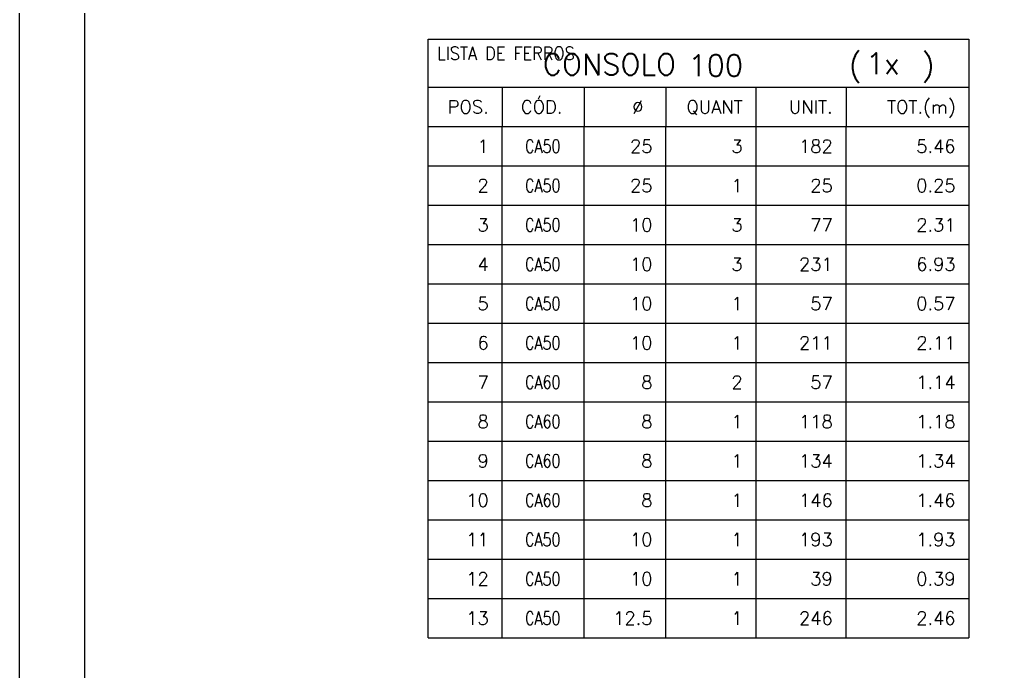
# Model space of a CAD drawing. Header units: centimetres. Extents: x 1658 to 27871, y 8240 to 11444.
# Drawn here: x 25644 to 26757, y 9322 to 10069 of the extents above; entities that cross this region are included whole.
import ezdxf
from ezdxf.enums import TextEntityAlignment as Align

# ---------------------------------------------------------------- set-up
doc = ezdxf.new("R2010")
doc.units = ezdxf.units.CM
doc.header["$LTSCALE"] = 50
doc.header["$MEASUREMENT"] = 0
for name, color, linetype in [('FORMATO-PRECON', 2, 'Continuous'), ('HACHURAS-PRECON', 1, 'Continuous'), ('LINHA-02-PRECON', 2, 'Continuous'), ('ListaF', 3, 'Continuous')]:
    doc.layers.add(name, color=color, linetype=linetype)
doc.styles.get("Standard").update_dxf_attribs({"font": 'romans.shx'})

# ---------------------------------------------------------------- blocks, each defined once
blk = doc.blocks.new('A$C2E607E54')
at = {"layer": 'FORMATO-PRECON'}
blk.add_lwpolyline([(0, 4200), (2970, 4200), (2970, 0), (0, 0)], close=True, dxfattribs=at)
at = {"layer": 'FORMATO-PRECON', "color": 6}
blk.add_lwpolyline([(100, 3950), (2870, 3950), (2870, 100), (100, 100)], close=True, dxfattribs=at)
blk = doc.blocks.new('LISTA DE FERROS CONSOLO')
at = {"color": 2}
for p, q in [((0, 0), (0, 100)), ((0, 100), (618.8, 100)), ((618.8, 100), (618.8, 0)), ((0, 45), (618.8, 45)), ((84.7, 45), (84.7, 0)), ((178.5, 45), (178.5, 0)), ((272.2, 45), (272.2, 0)), ((375, 45), (375, 0)), ((478.5, 45), (478.5, 0)), ((0, 0), (618.8, 0))]:
    blk.add_line(p, q, dxfattribs=at)
at = {"color": 4}
blk.add_text(' CONSOLO', height=24.38, dxfattribs=at).set_placement((199.2, 71.2), align=Align.MIDDLE_CENTER)
for s, p in [('(', (481.6, 58.2)), (')', (565, 58.2))]:
    blk.add_text(s, height=24.4, dxfattribs=at).set_placement(p)
at = {"color": 2}
for s, p in [('CÓD.', (153.8, 22.5)), ('POS.', (69.4, 22.5)), ('Ø ', (256.9, 22.5)), ('QUANT', (360, 22.5)), ('UNIT.', (463.1, 22.5)), ('TOT.(m)', (603.8, 22.5))]:
    blk.add_text(s, height=15, dxfattribs=at).set_placement(p, align=Align.MIDDLE_RIGHT)
at = {"color": 4, "insert": (89.1, 91.3), "char_height": 15, "width": 150.567, "attachment_point": 2}
blk.add_mtext('{\\W0.9;LISTA DE FERROS}', dxfattribs=at)
at = {"color": 4}
for tag, p in [('C', (297.9, 57.6)), ('D', (501.2, 60))]:
    blk.add_attdef(tag, p, '', height=24.4, dxfattribs=at)

msp = doc.modelspace()

# ---------------------------------------------------------------- linework, layer by layer
at = {"layer": 'ListaF', "color": 2}
for p, q in [((26111.24, 9360.99), (26111.24, 9945.99)), ((26111.24, 9945.99), (26729.99, 9945.99)), ((26195.62, 9945.99), (26195.62, 9360.99)), ((26289.37, 9945.99), (26289.37, 9360.99)), ((26383.12, 9945.99), (26383.12, 9360.99)), ((26486.24, 9945.99), (26486.24, 9360.99)), ((26589.37, 9945.99), (26589.37, 9360.99)), ((26729.99, 9945.99), (26729.99, 9360.99)), ((26111.24, 9900.99), (26729.99, 9900.99)), ((26111.24, 9855.99), (26729.99, 9855.99)), ((26111.24, 9810.99), (26729.99, 9810.99)), ((26111.24, 9765.99), (26729.99, 9765.99)), ((26111.24, 9720.99), (26729.99, 9720.99)), ((26111.24, 9675.99), (26729.99, 9675.99)), ((26111.24, 9630.99), (26729.99, 9630.99)), ((26111.24, 9585.99), (26729.99, 9585.99)), ((26111.24, 9540.99), (26729.99, 9540.99)), ((26111.24, 9495.99), (26729.99, 9495.99)), ((26111.24, 9450.99), (26729.99, 9450.99)), ((26111.24, 9405.99), (26729.99, 9405.99)), ((26111.24, 9360.99), (26729.99, 9360.99))]:
    msp.add_line(p, q, dxfattribs=at)

# ---------------------------------------------------------------- block references
at = {"layer": 'HACHURAS-PRECON', "xscale": 0.7499999999999996, "yscale": 0.7499999999999996, "zscale": 0.7499999999999996}
msp.add_blockref('A$C2E607E54', (25643.55, 8293.94), dxfattribs=at)
at = {"layer": 'LINHA-02-PRECON'}
msp.add_blockref('LISTA DE FERROS CONSOLO', (26111.24, 9945.99), dxfattribs=at).add_auto_attribs({'D': '1x', 'C': '100'})

# ---------------------------------------------------------------- texts
at = {"layer": 'ListaF', "color": 3, "char_height": 15}
for s, insert, attachment_point in [('1', (26180.62, 9923.49), 6), ('{\\W0.8;CA50}', (26242.49, 9923.49), 5), ('25', (26368.12, 9923.49), 6), ('3', (26471.24, 9923.49), 6), ('182', (26574.37, 9923.49), 6), ('5.46', (26714.99, 9923.49), 6), ('2', (26180.62, 9878.49), 6), ('{\\W0.8;CA50}', (26242.49, 9878.49), 5), ('25', (26368.12, 9878.49), 6), ('1', (26471.24, 9878.49), 6), ('25', (26574.37, 9878.49), 6), ('0.25', (26714.99, 9878.49), 6), ('3', (26180.62, 9833.49), 6), ('{\\W0.8;CA50}', (26242.49, 9833.49), 5), ('10', (26368.12, 9833.49), 6), ('3', (26471.24, 9833.49), 6), ('77', (26574.37, 9833.49), 6), ('2.31', (26714.99, 9833.49), 6), ('4', (26180.62, 9788.49), 6), ('{\\W0.8;CA50}', (26242.49, 9788.49), 5), ('10', (26368.12, 9788.49), 6), ('3', (26471.24, 9788.49), 6), ('231', (26574.37, 9788.49), 6), ('6.93', (26714.99, 9788.49), 6), ('5', (26180.62, 9743.49), 6), ('{\\W0.8;CA50}', (26242.49, 9743.49), 5), ('10', (26368.12, 9743.49), 6), ('1', (26471.24, 9743.49), 6), ('57', (26574.37, 9743.49), 6), ('0.57', (26714.99, 9743.49), 6), ('6', (26180.62, 9698.49), 6), ('{\\W0.8;CA50}', (26242.49, 9698.49), 5), ('10', (26368.12, 9698.49), 6), ('1', (26471.24, 9698.49), 6), ('211', (26574.37, 9698.49), 6), ('2.11', (26714.99, 9698.49), 6), ('7', (26180.62, 9653.49), 6), ('{\\W0.8;CA60}', (26242.49, 9653.49), 5), ('8', (26368.12, 9653.49), 6), ('2', (26471.24, 9653.49), 6), ('57', (26574.37, 9653.49), 6), ('1.14', (26714.99, 9653.49), 6), ('8', (26180.62, 9608.49), 6), ('{\\W0.8;CA60}', (26242.49, 9608.49), 5), ('8', (26368.12, 9608.49), 6), ('1', (26471.24, 9608.49), 6), ('118', (26574.37, 9608.49), 6), ('1.18', (26714.99, 9608.49), 6), ('9', (26180.62, 9563.49), 6), ('{\\W0.8;CA60}', (26242.49, 9563.49), 5), ('8', (26368.12, 9563.49), 6), ('1', (26471.24, 9563.49), 6), ('134', (26574.37, 9563.49), 6), ('1.34', (26714.99, 9563.49), 6), ('10', (26180.62, 9518.49), 6), ('{\\W0.8;CA60}', (26242.49, 9518.49), 5), ('8', (26368.12, 9518.49), 6), ('1', (26471.24, 9518.49), 6), ('146', (26574.37, 9518.49), 6), ('1.46', (26714.99, 9518.49), 6), ('11', (26180.62, 9473.49), 6), ('{\\W0.8;CA50}', (26242.49, 9473.49), 5), ('10', (26368.12, 9473.49), 6), ('1', (26471.24, 9473.49), 6), ('193', (26574.37, 9473.49), 6), ('1.93', (26714.99, 9473.49), 6), ('12', (26180.62, 9428.49), 6), ('{\\W0.8;CA50}', (26242.49, 9428.49), 5), ('10', (26368.12, 9428.49), 6), ('1', (26471.24, 9428.49), 6), ('39', (26574.37, 9428.49), 6), ('0.39', (26714.99, 9428.49), 6), ('13', (26180.62, 9383.49), 6), ('{\\W0.8;CA50}', (26242.49, 9383.49), 5), ('12.5', (26368.12, 9383.49), 6), ('1', (26471.24, 9383.49), 6), ('246', (26574.37, 9383.49), 6), ('2.46', (26714.99, 9383.49), 6)]:
    msp.add_mtext(s, dxfattribs=dict(at, insert=insert, attachment_point=attachment_point))

doc.saveas('drawing.dxf')
